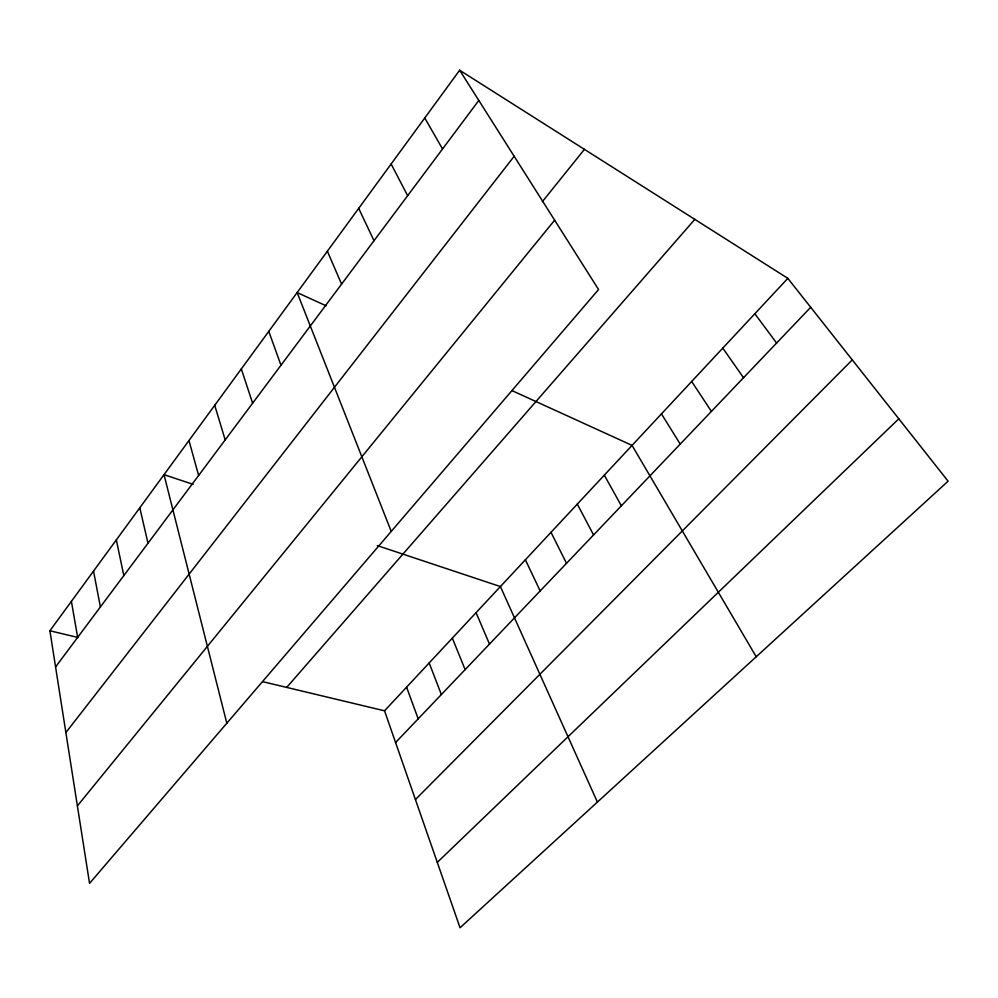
<?xml version="1.0" encoding="UTF-8"?>
<svg xmlns="http://www.w3.org/2000/svg" width="998" height="998" viewBox="0 0 998 998"><rect width="100%" height="100%" fill="white"/><g stroke="black" fill="none" stroke-linecap="round" stroke-linejoin="round"><path stroke-width="1.5" d="M459.666 70.234L598.563 289.532L89.546 883.367L49.9 630.773L459.666 70.234L787.846 278.355L948.1 481.186L460.053 927.766L384.542 710.813L262.686 681.671M55.576 666.938L478.803 100.449M65.88 732.557L514.157 156.274M542.338 201.696L584.416 149.351M77.382 805.897L554.639 220.184M286.7 687.41L694.82 219.36M384.542 710.813L787.846 278.355M395.582 742.537L810.713 307.284M415.43 799.548L852.267 359.891M437.299 862.372L898.811 418.811M49.9 630.773L78.056 637.51M193.125 484.354L164.021 474.674L226.808 723.238M377.306 545.607L500.41 586.562L597.403 802.08M326.022 305.75L297.142 292.564L391.241 531.41M511.999 390.605L632.058 445.395L756.222 656.759M754.837 313.746L776.606 343.05M722.789 348.102L743.522 377.743M691.676 381.473L711.412 411.401M661.449 413.883L680.237 444.098M424.761 117.976L442.551 148.976M604.314 475.148L621.367 505.811M577.306 504.102L593.573 534.953M391.129 163.996L407.646 195.695M551.008 532.308L566.515 563.321M358.681 208.37L374.013 240.718M525.385 559.778L540.168 590.953M327.369 251.209L341.59 284.118M476.071 612.66L489.494 644.072M452.331 638.109L465.13 669.621M429.177 662.934L441.366 694.546M406.585 687.16L418.187 718.834M268.774 331.373L280.974 365.243M241.316 368.936L252.619 403.192M214.732 405.3L225.186 439.918M188.971 440.53L198.627 475.46M139.807 507.782L147.991 543.249M116.329 539.906L123.827 575.584M93.538 571.093L100.386 606.946M71.407 601.37L77.657 637.385"/></g></svg>
